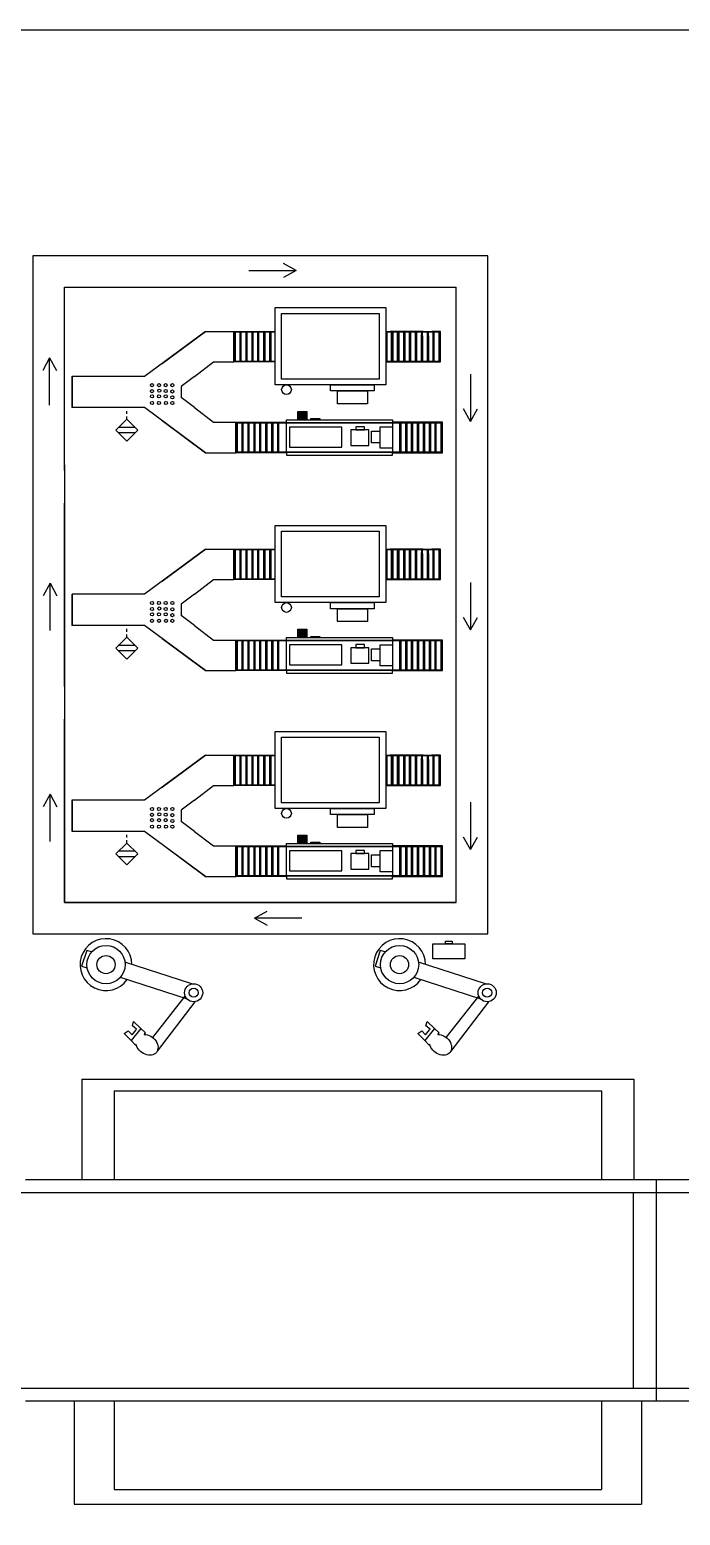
# Model space of a CAD drawing. Header units: millimetres. Extents: x 830 to 218144, y 75 to 99943.
# Drawn here: x 88195 to 111962, y 45653 to 99943 of the extents above; entities that cross this region are included whole.
import ezdxf

# ---------------------------------------------------------------- set-up
doc = ezdxf.new("R2010")
doc.units = ezdxf.units.MM

msp = doc.modelspace()

# ---------------------------------------------------------------- linework, layer by layer
for p, q in [((89460, 91681), (88310, 91681)), ((88310, 91681), (88310, 66903)), ((104930, 91681), (89460, 91681)), ((97931, 91145), (97472, 91400)), ((104930, 90531), (104930, 91681)), ((96202, 91145), (97931, 91145)), ((97931, 91145), (97472, 90890)), ((89460, 84261), (89460, 90531)), ((89460, 90531), (103780, 90531)), ((103780, 68053), (103780, 90531)), ((104930, 66903), (104930, 90531)), ((94615, 88920), (92391, 87274)), ((93030, 87747), (94615, 88920)), ((94615, 88920), (95653, 88920)), ((95653, 88904), (95653, 88920)), ((95653, 88920), (97162, 88920)), ((95653, 87808), (95653, 88904)), ((95669, 88904), (95669, 87824)), ((95669, 88904), (97162, 88904)), ((95669, 88904), (97162, 88904)), ((97162, 88904), (95669, 88904)), ((97162, 88904), (95669, 88904)), ((95707, 87824), (95707, 88904)), ((95885, 87824), (95885, 88904)), ((95923, 87824), (95923, 88904)), ((96101, 87824), (96101, 88904)), ((96101, 88904), (96101, 87824)), ((96139, 87824), (96139, 88904)), ((96317, 87824), (96317, 88904)), ((96317, 88904), (96317, 87824)), ((96355, 87824), (96355, 88904)), ((96533, 87824), (96533, 88904)), ((96533, 88904), (96533, 87824)), ((96571, 87824), (96571, 88904)), ((96749, 87824), (96749, 88904)), ((96749, 88904), (96749, 87824)), ((96787, 87824), (96787, 88904)), ((96787, 88904), (96787, 87824)), ((96965, 87824), (96965, 88904)), ((96965, 88904), (96965, 87824)), ((97003, 87824), (97003, 88904)), ((97003, 88904), (97003, 87824)), ((101211, 88920), (101380, 88920)), ((102528, 88904), (101211, 88904)), ((102528, 88904), (101211, 88904)), ((101211, 88904), (102528, 88904)), ((101211, 88904), (102528, 88904)), ((101240, 87824), (101240, 88904)), ((101240, 88904), (101240, 87824)), ((102566, 88920), (101361, 88920)), ((102566, 88920), (101380, 88920)), ((101418, 87824), (101418, 88904)), ((101418, 88904), (101418, 87824)), ((101456, 87824), (101456, 88904)), ((101456, 88904), (101456, 87824)), ((101634, 87824), (101634, 88904)), ((101635, 87824), (101635, 88904)), ((101679, 87824), (101679, 88904)), ((101679, 87824), (101679, 88904)), ((101679, 88904), (101679, 87824)), ((101858, 87824), (101858, 88904)), ((101858, 88904), (101858, 87824)), ((101895, 87824), (101895, 88904)), ((101895, 88904), (101895, 87824)), ((102074, 87824), (102074, 88904)), ((102074, 88904), (102074, 87824)), ((102111, 87824), (102111, 88904)), ((102111, 88904), (102111, 87824)), ((102290, 87824), (102290, 88904)), ((102327, 87824), (102327, 88904)), ((102327, 88904), (102327, 87824)), ((102506, 88886), (102506, 88904)), ((102506, 88886), (102506, 88801)), ((102506, 87824), (102506, 88801)), ((102528, 88904), (102887, 88904)), ((102543, 88762), (102544, 88904)), ((102543, 87824), (102543, 88762)), ((102543, 88762), (102543, 87824)), ((102562, 88904), (102544, 88904)), ((102544, 88904), (102562, 88904)), ((102544, 88904), (102562, 88904)), ((102562, 88904), (102544, 88904)), ((102566, 88920), (102891, 88920)), ((102722, 88748), (102722, 88904)), ((102722, 87824), (102722, 88748)), ((102759, 88761), (102759, 88904)), ((102759, 87824), (102759, 88761)), ((102759, 88761), (102759, 87824)), ((103191, 88904), (102887, 88904)), ((102887, 88904), (103191, 88904)), ((102887, 88904), (103191, 88904)), ((103191, 88904), (102887, 88904)), ((103208, 88920), (102891, 88920)), ((103208, 88920), (102891, 88920)), ((102938, 87824), (102938, 88904)), ((102975, 87824), (102975, 88904)), ((103154, 87824), (103154, 88904)), ((103191, 88904), (103191, 87824)), ((103208, 88904), (103208, 88920)), ((103208, 87808), (103208, 88904)), ((88923, 87949), (88668, 87490)), ((88923, 86220), (88923, 87949)), ((88923, 87949), (89178, 87490)), ((94211, 87274), (94908, 87808)), ((94908, 87808), (95653, 87808)), ((95669, 87808), (95653, 87808)), ((95669, 87824), (95885, 87824)), ((95669, 87824), (95707, 87824)), ((95669, 87824), (97162, 87824)), ((95669, 87824), (95669, 87808)), ((97162, 87824), (95669, 87824)), ((97162, 87808), (95669, 87808)), ((95707, 87824), (95923, 87824)), ((95885, 87824), (96101, 87824)), ((96101, 87824), (95885, 87824)), ((95923, 87824), (96139, 87824)), ((96101, 87824), (96317, 87824)), ((96317, 87824), (96101, 87824)), ((96139, 87824), (96355, 87824)), ((96317, 87824), (96533, 87824)), ((96533, 87824), (96317, 87824)), ((96355, 87824), (96571, 87824)), ((96533, 87824), (96749, 87824)), ((96749, 87824), (96533, 87824)), ((96571, 87824), (96787, 87824)), ((96749, 87824), (96965, 87824)), ((96965, 87824), (96749, 87824)), ((96787, 87824), (97003, 87824)), ((96965, 87824), (97162, 87824)), ((97162, 87824), (96965, 87824)), ((97003, 87824), (97162, 87824)), ((103191, 87824), (101211, 87824)), ((101211, 87824), (103191, 87824)), ((101211, 87808), (101380, 87808)), ((101361, 87808), (103191, 87808)), ((101380, 87808), (103208, 87808)), ((101858, 87824), (101642, 87824)), ((101679, 87824), (101657, 87824)), ((101895, 87824), (101679, 87824)), ((101895, 87824), (101679, 87824)), ((101679, 87824), (101895, 87824)), ((102074, 87824), (101858, 87824)), ((102111, 87824), (101895, 87824)), ((101895, 87824), (102111, 87824)), ((102290, 87824), (102074, 87824)), ((102327, 87824), (102111, 87824)), ((102111, 87824), (102327, 87824)), ((102506, 87824), (102290, 87824)), ((102543, 87824), (102327, 87824)), ((102327, 87824), (102543, 87824)), ((102722, 87824), (102506, 87824)), ((102759, 87824), (102543, 87824)), ((102543, 87824), (102759, 87824)), ((102938, 87824), (102722, 87824)), ((102975, 87824), (102759, 87824)), ((102759, 87824), (102975, 87824)), ((103154, 87824), (102938, 87824)), ((103191, 87824), (102975, 87824)), ((103191, 87824), (103154, 87824)), ((103191, 87808), (103208, 87808)), ((89751, 86131), (89751, 87281)), ((92391, 87274), (89751, 87274)), ((89751, 87274), (89751, 86124)), ((94211, 87274), (93732, 86907)), ((93732, 86907), (93732, 86498)), ((104300, 87354), (104300, 85624)), ((94211, 86131), (93732, 86498)), ((92391, 86131), (89751, 86131)), ((94615, 84485), (92391, 86131)), ((94211, 86131), (94908, 85597)), ((97988, 85952), (97988, 85996)), ((97988, 85996), (98316, 85996)), ((97988, 85908), (97988, 85952)), ((97988, 85952), (98316, 85952)), ((97988, 85865), (97988, 85908)), ((97988, 85908), (98316, 85908)), ((97988, 85821), (97988, 85865)), ((97988, 85865), (98316, 85865)), ((97988, 85777), (97988, 85821)), ((97988, 85821), (98316, 85821)), ((98316, 85996), (98316, 85952)), ((98316, 85952), (98316, 85908)), ((98316, 85908), (98316, 85865)), ((98316, 85865), (98316, 85821)), ((98316, 85821), (98316, 85777)), ((104300, 85624), (104045, 86084)), ((104300, 85624), (104555, 86084)), ((93030, 85658), (94615, 84485)), ((94908, 85597), (95653, 85597)), ((95653, 85597), (95726, 85597)), ((95726, 85581), (95726, 85597)), ((95726, 85597), (97573, 85597)), ((95726, 84485), (95726, 85581)), ((95743, 85581), (95743, 84501)), ((103265, 85581), (95743, 85581)), ((95743, 85581), (103265, 85581)), ((95743, 85581), (103265, 85581)), ((103265, 85581), (95743, 85581)), ((95780, 84501), (95780, 85581)), ((95959, 84501), (95959, 85581)), ((95996, 84501), (95996, 85581)), ((96175, 84501), (96175, 85581)), ((96175, 85581), (96175, 84501)), ((96212, 84501), (96212, 85581)), ((96391, 84501), (96391, 85581)), ((96391, 85581), (96391, 84501)), ((96428, 84501), (96428, 85581)), ((96606, 84501), (96606, 85581)), ((96606, 85581), (96606, 84501)), ((96644, 84501), (96644, 85581)), ((96822, 84501), (96822, 85581)), ((96822, 85581), (96822, 84501)), ((96860, 84501), (96860, 85581)), ((96860, 85581), (96860, 84501)), ((97038, 84501), (97038, 85581)), ((97038, 85581), (97038, 84501)), ((97076, 84501), (97076, 85581)), ((97076, 85581), (97076, 84501)), ((97254, 84501), (97254, 85581)), ((97254, 85581), (97254, 84501)), ((97292, 84501), (97292, 85581)), ((97573, 85581), (97573, 85690)), ((97573, 85690), (101453, 85690)), ((97573, 84501), (97573, 85581)), ((97573, 85581), (101453, 85581)), ((97988, 85734), (97988, 85777)), ((97988, 85777), (98316, 85777)), ((97988, 85690), (97988, 85734)), ((97988, 85734), (98316, 85734)), ((98316, 85777), (98316, 85734)), ((98316, 85734), (98316, 85690)), ((98459, 85690), (98459, 85734)), ((98459, 85734), (98788, 85734)), ((98788, 85734), (98788, 85690)), ((100686, 84840), (100686, 85276)), ((100686, 85276), (100998, 85276)), ((100998, 84653), (100998, 85430)), ((100998, 85430), (101453, 85430)), ((103281, 85597), (101435, 85597)), ((101453, 85690), (101453, 85581)), ((103281, 85597), (101453, 85597)), ((101453, 85581), (101453, 84501)), ((101715, 84501), (101715, 85581)), ((101752, 84501), (101752, 85581)), ((101753, 84501), (101753, 85581)), ((101753, 85581), (101753, 84501)), ((101931, 84501), (101931, 85581)), ((101931, 85581), (101931, 84501)), ((101969, 84501), (101969, 85581)), ((101969, 85581), (101969, 84501)), ((102147, 84501), (102147, 85581)), ((102147, 85581), (102147, 84501)), ((102185, 84501), (102185, 85581)), ((102185, 85581), (102185, 84501)), ((102363, 84501), (102363, 85581)), ((102401, 84501), (102401, 85581)), ((102401, 85581), (102401, 84501)), ((102579, 84501), (102579, 85581)), ((102617, 84501), (102617, 85581)), ((102617, 85581), (102617, 84501)), ((102795, 84501), (102795, 85581)), ((102833, 84501), (102833, 85581)), ((102833, 85581), (102833, 84501)), ((103011, 84501), (103011, 85581)), ((103049, 84501), (103049, 85581)), ((103227, 84501), (103227, 85581)), ((103265, 85581), (103265, 84501)), ((103281, 85581), (103281, 85597)), ((103281, 84485), (103281, 85581)), ((100998, 84840), (100686, 84840)), ((89460, 83833), (89460, 84261)), ((94615, 84485), (95653, 84485)), ((95653, 84485), (95726, 84485)), ((95743, 84485), (95726, 84485)), ((95743, 84501), (95959, 84501)), ((95743, 84501), (95780, 84501)), ((103265, 84501), (95743, 84501)), ((95743, 84501), (103265, 84501)), ((97573, 84485), (95743, 84485)), ((95780, 84501), (95996, 84501)), ((95959, 84501), (96175, 84501)), ((96175, 84501), (95959, 84501)), ((95996, 84501), (96212, 84501)), ((96175, 84501), (96391, 84501)), ((96391, 84501), (96175, 84501)), ((96212, 84501), (96428, 84501)), ((96391, 84501), (96606, 84501)), ((96606, 84501), (96391, 84501)), ((96428, 84501), (96644, 84501)), ((96606, 84501), (96822, 84501)), ((96822, 84501), (96606, 84501)), ((96644, 84501), (96860, 84501)), ((96822, 84501), (97038, 84501)), ((97038, 84501), (96822, 84501)), ((96860, 84501), (97076, 84501)), ((97038, 84501), (97254, 84501)), ((97254, 84501), (97038, 84501)), ((97076, 84501), (97292, 84501)), ((97254, 84501), (97277, 84501)), ((97573, 84501), (97573, 84392)), ((97573, 84501), (97573, 84485)), ((97573, 84392), (101453, 84392)), ((101453, 84653), (100998, 84653)), ((101435, 84485), (103265, 84485)), ((101453, 84392), (101453, 84501)), ((101453, 84485), (103281, 84485)), ((101931, 84501), (101715, 84501)), ((101753, 84501), (101730, 84501)), ((101968, 84501), (101752, 84501)), ((101969, 84501), (101753, 84501)), ((101753, 84501), (101969, 84501)), ((102147, 84501), (101931, 84501)), ((102185, 84501), (101969, 84501)), ((101969, 84501), (102185, 84501)), ((102363, 84501), (102147, 84501)), ((102401, 84501), (102185, 84501)), ((102185, 84501), (102401, 84501)), ((102579, 84501), (102363, 84501)), ((102617, 84501), (102401, 84501)), ((102401, 84501), (102617, 84501)), ((102795, 84501), (102579, 84501)), ((102833, 84501), (102617, 84501)), ((102617, 84501), (102833, 84501)), ((103011, 84501), (102795, 84501)), ((103049, 84501), (102833, 84501)), ((102833, 84501), (103049, 84501)), ((103227, 84501), (103011, 84501)), ((103265, 84501), (103049, 84501)), ((103265, 84501), (103227, 84501)), ((103265, 84485), (103281, 84485)), ((89460, 84047), (89460, 74752)), ((89460, 76367), (89460, 82637)), ((94615, 80958), (92391, 79312)), ((93030, 79785), (94615, 80958)), ((94615, 80958), (95653, 80958)), ((95653, 80942), (95653, 80958)), ((95653, 80958), (97162, 80958)), ((95653, 79846), (95653, 80942)), ((95669, 80942), (95669, 79862)), ((97162, 80942), (95669, 80942)), ((95669, 80942), (97162, 80942)), ((95669, 80942), (97162, 80942)), ((97162, 80942), (95669, 80942)), ((95707, 79862), (95707, 80942)), ((95885, 79862), (95885, 80942)), ((95923, 79862), (95923, 80942)), ((96101, 79862), (96101, 80942)), ((96101, 80942), (96101, 79862)), ((96139, 79862), (96139, 80942)), ((96317, 79862), (96317, 80942)), ((96317, 80942), (96317, 79862)), ((96355, 79862), (96355, 80942)), ((96533, 79862), (96533, 80942)), ((96533, 80942), (96533, 79862)), ((96571, 79862), (96571, 80942)), ((96749, 79862), (96749, 80942)), ((96749, 80942), (96749, 79862)), ((96787, 79862), (96787, 80942)), ((96787, 80942), (96787, 79862)), ((96965, 79862), (96965, 80942)), ((96965, 80942), (96965, 79862)), ((97003, 79862), (97003, 80942)), ((97003, 80942), (97003, 79862)), ((101211, 80958), (101380, 80958)), ((102528, 80942), (101211, 80942)), ((101211, 80942), (102528, 80942)), ((101211, 80942), (102528, 80942)), ((102528, 80942), (101211, 80942)), ((101240, 79862), (101240, 80942)), ((101240, 80942), (101240, 79862)), ((102566, 80958), (101361, 80958)), ((102566, 80958), (101380, 80958)), ((101418, 79862), (101418, 80942)), ((101418, 80942), (101418, 79862)), ((101456, 79862), (101456, 80942)), ((101456, 80942), (101456, 79862)), ((101634, 79862), (101634, 80942)), ((101635, 79862), (101635, 80942)), ((101679, 79862), (101679, 80942)), ((101679, 79862), (101679, 80942)), ((101679, 80942), (101679, 79862)), ((101858, 79862), (101858, 80942)), ((101858, 80942), (101858, 79862)), ((101895, 79862), (101895, 80942)), ((101895, 80942), (101895, 79862)), ((102074, 79862), (102074, 80942)), ((102074, 80942), (102074, 79862)), ((102111, 79862), (102111, 80942)), ((102111, 80942), (102111, 79862)), ((102290, 79862), (102290, 80942)), ((102327, 79862), (102327, 80942)), ((102327, 80942), (102327, 79862)), ((102506, 80924), (102506, 80942)), ((102506, 80924), (102506, 80839)), ((102528, 80942), (102887, 80942)), ((102543, 80801), (102544, 80942)), ((102562, 80942), (102544, 80942)), ((102544, 80942), (102562, 80942)), ((102544, 80942), (102562, 80942)), ((102562, 80942), (102544, 80942)), ((102566, 80958), (102891, 80958)), ((102722, 80786), (102722, 80942)), ((102759, 80799), (102759, 80942)), ((103191, 80942), (102887, 80942)), ((102887, 80942), (103191, 80942)), ((102887, 80942), (103191, 80942)), ((103191, 80942), (102887, 80942)), ((103208, 80958), (102891, 80958)), ((103208, 80958), (102891, 80958)), ((102938, 79862), (102938, 80942)), ((102975, 79862), (102975, 80942)), ((103154, 79862), (103154, 80942)), ((103191, 80942), (103191, 79862)), ((103208, 80942), (103208, 80958)), ((103208, 79846), (103208, 80942)), ((102506, 79862), (102506, 80839)), ((102543, 79862), (102543, 80801)), ((102543, 80801), (102543, 79862)), ((102722, 79862), (102722, 80786)), ((102759, 79862), (102759, 80799)), ((102759, 80799), (102759, 79862)), ((94211, 79312), (94908, 79846)), ((94908, 79846), (95653, 79846)), ((95669, 79846), (95653, 79846)), ((95669, 79862), (95885, 79862)), ((95669, 79862), (95707, 79862)), ((97162, 79862), (95669, 79862)), ((95669, 79862), (97162, 79862)), ((95669, 79862), (95669, 79846)), ((97162, 79846), (95669, 79846)), ((95707, 79862), (95923, 79862)), ((95885, 79862), (96101, 79862)), ((96101, 79862), (95885, 79862)), ((95923, 79862), (96139, 79862)), ((96101, 79862), (96317, 79862)), ((96317, 79862), (96101, 79862)), ((96139, 79862), (96355, 79862)), ((96317, 79862), (96533, 79862)), ((96533, 79862), (96317, 79862)), ((96355, 79862), (96571, 79862)), ((96533, 79862), (96749, 79862)), ((96749, 79862), (96533, 79862)), ((96571, 79862), (96787, 79862)), ((96749, 79862), (96965, 79862)), ((96965, 79862), (96749, 79862)), ((96787, 79862), (97003, 79862)), ((96965, 79862), (97162, 79862)), ((97162, 79862), (96965, 79862)), ((97003, 79862), (97162, 79862)), ((103191, 79862), (101211, 79862)), ((101211, 79862), (103191, 79862)), ((101211, 79846), (101380, 79846)), ((101361, 79846), (103191, 79846)), ((101380, 79846), (103208, 79846)), ((101858, 79862), (101642, 79862)), ((101679, 79862), (101657, 79862)), ((101895, 79862), (101679, 79862)), ((101895, 79862), (101679, 79862)), ((101679, 79862), (101895, 79862)), ((102074, 79862), (101858, 79862)), ((102111, 79862), (101895, 79862)), ((101895, 79862), (102111, 79862)), ((102290, 79862), (102074, 79862)), ((102327, 79862), (102111, 79862)), ((102111, 79862), (102327, 79862)), ((102506, 79862), (102290, 79862)), ((102543, 79862), (102327, 79862)), ((102327, 79862), (102543, 79862)), ((102722, 79862), (102506, 79862)), ((102759, 79862), (102543, 79862)), ((102543, 79862), (102759, 79862)), ((102938, 79862), (102722, 79862)), ((102975, 79862), (102759, 79862)), ((102759, 79862), (102975, 79862)), ((103154, 79862), (102938, 79862)), ((103191, 79862), (102975, 79862)), ((103191, 79862), (103154, 79862)), ((103191, 79846), (103208, 79846)), ((88937, 79716), (88682, 79256)), ((88937, 77986), (88937, 79716)), ((88937, 79716), (89191, 79256)), ((89751, 78169), (89751, 79319)), ((92391, 79312), (89751, 79312)), ((89751, 79312), (89751, 78162)), ((94211, 79312), (93732, 78946)), ((104300, 79737), (104300, 78008)), ((93732, 78946), (93732, 78536)), ((94211, 78169), (93732, 78536)), ((104300, 78008), (104045, 78467)), ((104300, 78008), (104555, 78467)), ((92391, 78169), (89751, 78169)), ((94615, 76523), (92391, 78169)), ((93030, 77696), (94615, 76523)), ((94211, 78169), (94908, 77635)), ((94908, 77635), (95653, 77635)), ((95653, 77635), (95726, 77635)), ((95726, 77619), (95726, 77635)), ((95726, 77635), (97573, 77635)), ((97573, 77619), (97573, 77728)), ((97573, 77728), (101453, 77728)), ((97988, 77990), (97988, 78034)), ((97988, 78034), (98316, 78034)), ((97988, 77947), (97988, 77990)), ((97988, 77990), (98316, 77990)), ((97988, 77903), (97988, 77947)), ((97988, 77947), (98316, 77947)), ((97988, 77859), (97988, 77903)), ((97988, 77903), (98316, 77903)), ((97988, 77816), (97988, 77859)), ((97988, 77859), (98316, 77859)), ((97988, 77772), (97988, 77816)), ((97988, 77816), (98316, 77816)), ((97988, 77728), (97988, 77772)), ((97988, 77772), (98316, 77772)), ((98316, 78034), (98316, 77990)), ((98316, 77990), (98316, 77947)), ((98316, 77947), (98316, 77903)), ((98316, 77903), (98316, 77859)), ((98316, 77859), (98316, 77816)), ((98316, 77816), (98316, 77772)), ((98316, 77772), (98316, 77728)), ((98459, 77728), (98459, 77772)), ((98459, 77772), (98788, 77772)), ((98788, 77772), (98788, 77728)), ((103281, 77635), (101435, 77635)), ((101453, 77728), (101453, 77619)), ((103281, 77635), (101453, 77635)), ((103281, 77619), (103281, 77635)), ((95726, 76523), (95726, 77619)), ((95743, 77619), (95743, 76539)), ((103265, 77619), (95743, 77619)), ((95743, 77619), (103265, 77619)), ((95743, 77619), (103265, 77619)), ((103265, 77619), (95743, 77619)), ((95780, 76539), (95780, 77619)), ((95959, 76539), (95959, 77619)), ((95996, 76539), (95996, 77619)), ((96175, 76539), (96175, 77619)), ((96175, 77619), (96175, 76539)), ((96212, 76539), (96212, 77619)), ((96391, 76539), (96391, 77619)), ((96391, 77619), (96391, 76539)), ((96428, 76539), (96428, 77619)), ((96606, 76539), (96606, 77619)), ((96606, 77619), (96606, 76539)), ((96644, 76539), (96644, 77619)), ((96822, 76539), (96822, 77619)), ((96822, 77619), (96822, 76539)), ((96860, 76539), (96860, 77619)), ((96860, 77619), (96860, 76539)), ((97038, 76539), (97038, 77619)), ((97038, 77619), (97038, 76539)), ((97076, 76539), (97076, 77619)), ((97076, 77619), (97076, 76539)), ((97254, 76539), (97254, 77619)), ((97254, 77619), (97254, 76539)), ((97292, 76539), (97292, 77619)), ((97573, 76539), (97573, 77619)), ((97573, 77619), (101453, 77619)), ((100686, 76878), (100686, 77314)), ((100686, 77314), (100998, 77314)), ((100998, 76691), (100998, 77468)), ((100998, 77468), (101453, 77468)), ((101453, 77619), (101453, 76539)), ((101715, 76539), (101715, 77619)), ((101752, 76539), (101752, 77619)), ((101753, 76539), (101753, 77619)), ((101753, 77619), (101753, 76539)), ((101931, 76539), (101931, 77619)), ((101931, 77619), (101931, 76539)), ((101969, 76539), (101969, 77619)), ((101969, 77619), (101969, 76539)), ((102147, 76539), (102147, 77619)), ((102147, 77619), (102147, 76539)), ((102185, 76539), (102185, 77619)), ((102185, 77619), (102185, 76539)), ((102363, 76539), (102363, 77619)), ((102401, 76539), (102401, 77619)), ((102401, 77619), (102401, 76539)), ((102579, 76539), (102579, 77619)), ((102617, 76539), (102617, 77619)), ((102617, 77619), (102617, 76539)), ((102795, 76539), (102795, 77619)), ((102833, 76539), (102833, 77619)), ((102833, 77619), (102833, 76539)), ((103011, 76539), (103011, 77619)), ((103049, 76539), (103049, 77619)), ((103227, 76539), (103227, 77619)), ((103265, 77619), (103265, 76539)), ((103281, 76523), (103281, 77619)), ((100998, 76878), (100686, 76878)), ((101453, 76691), (100998, 76691)), ((89460, 75938), (89460, 76367)), ((94615, 76523), (95653, 76523)), ((95653, 76523), (95726, 76523)), ((95743, 76523), (95726, 76523)), ((95743, 76539), (95959, 76539)), ((95743, 76539), (95780, 76539)), ((103265, 76539), (95743, 76539)), ((95743, 76539), (103265, 76539)), ((97573, 76523), (95743, 76523)), ((95780, 76539), (95996, 76539)), ((95959, 76539), (96175, 76539)), ((96175, 76539), (95959, 76539)), ((95996, 76539), (96212, 76539)), ((96175, 76539), (96391, 76539)), ((96391, 76539), (96175, 76539)), ((96212, 76539), (96428, 76539)), ((96391, 76539), (96606, 76539)), ((96606, 76539), (96391, 76539)), ((96428, 76539), (96644, 76539)), ((96606, 76539), (96822, 76539)), ((96822, 76539), (96606, 76539)), ((96644, 76539), (96860, 76539)), ((96822, 76539), (97038, 76539)), ((97038, 76539), (96822, 76539)), ((96860, 76539), (97076, 76539)), ((97038, 76539), (97254, 76539)), ((97254, 76539), (97038, 76539)), ((97076, 76539), (97292, 76539)), ((97254, 76539), (97277, 76539)), ((97573, 76539), (97573, 76430)), ((97573, 76539), (97573, 76523)), ((97573, 76430), (101453, 76430)), ((101435, 76523), (103265, 76523)), ((101453, 76430), (101453, 76539)), ((101453, 76523), (103281, 76523)), ((101931, 76539), (101715, 76539)), ((101753, 76539), (101730, 76539)), ((101968, 76539), (101752, 76539)), ((101969, 76539), (101753, 76539)), ((101753, 76539), (101969, 76539)), ((102147, 76539), (101931, 76539)), ((102185, 76539), (101969, 76539)), ((101969, 76539), (102185, 76539)), ((102363, 76539), (102147, 76539)), ((102401, 76539), (102185, 76539)), ((102185, 76539), (102401, 76539)), ((102579, 76539), (102363, 76539)), ((102617, 76539), (102401, 76539)), ((102401, 76539), (102617, 76539)), ((102795, 76539), (102579, 76539)), ((102833, 76539), (102617, 76539)), ((102617, 76539), (102833, 76539)), ((103011, 76539), (102795, 76539)), ((103049, 76539), (102833, 76539)), ((102833, 76539), (103049, 76539)), ((103227, 76539), (103011, 76539)), ((103265, 76539), (103049, 76539)), ((103265, 76539), (103227, 76539)), ((103265, 76523), (103281, 76523)), ((89460, 68482), (89460, 74752)), ((89460, 74752), (89460, 68053)), ((94615, 73436), (92391, 71789)), ((93030, 72263), (94615, 73436)), ((94615, 73436), (95653, 73436)), ((95653, 73419), (95653, 73436)), ((95653, 73436), (97162, 73436)), ((95653, 72323), (95653, 73419)), ((95669, 73419), (95669, 72339)), ((97162, 73419), (95669, 73419)), ((95669, 73419), (97162, 73419)), ((95669, 73419), (97162, 73419)), ((97162, 73419), (95669, 73419)), ((95707, 72339), (95707, 73419)), ((95885, 72339), (95885, 73419)), ((95923, 72339), (95923, 73419)), ((96101, 72339), (96101, 73419)), ((96101, 73419), (96101, 72339)), ((96139, 72339), (96139, 73419)), ((96317, 72339), (96317, 73419)), ((96317, 73419), (96317, 72339)), ((96355, 72339), (96355, 73419)), ((96533, 72339), (96533, 73419)), ((96533, 73419), (96533, 72339)), ((96571, 72339), (96571, 73419)), ((96749, 72339), (96749, 73419)), ((96749, 73419), (96749, 72339)), ((96787, 72339), (96787, 73419)), ((96787, 73419), (96787, 72339)), ((96965, 72339), (96965, 73419)), ((96965, 73419), (96965, 72339)), ((97003, 72339), (97003, 73419)), ((97003, 73419), (97003, 72339)), ((101211, 73436), (101380, 73436)), ((102528, 73419), (101211, 73419)), ((101211, 73419), (102528, 73419)), ((101211, 73419), (102528, 73419)), ((102528, 73419), (101211, 73419)), ((101240, 72339), (101240, 73419)), ((101240, 73419), (101240, 72339)), ((102566, 73436), (101361, 73436)), ((102566, 73436), (101380, 73436)), ((101418, 72339), (101418, 73419)), ((101418, 73419), (101418, 72339)), ((101456, 72339), (101456, 73419)), ((101456, 73419), (101456, 72339)), ((101634, 72339), (101634, 73419)), ((101635, 72339), (101635, 73419)), ((101679, 72339), (101679, 73419)), ((101679, 72339), (101679, 73419)), ((101679, 73419), (101679, 72339)), ((101858, 72339), (101858, 73419)), ((101858, 73419), (101858, 72339)), ((101895, 72339), (101895, 73419)), ((101895, 73419), (101895, 72339)), ((102074, 72339), (102074, 73419)), ((102074, 73419), (102074, 72339)), ((102111, 72339), (102111, 73419)), ((102111, 73419), (102111, 72339)), ((102290, 72339), (102290, 73419)), ((102327, 72339), (102327, 73419)), ((102327, 73419), (102327, 72339)), ((102506, 73401), (102506, 73419)), ((102506, 73401), (102506, 73316)), ((102506, 72339), (102506, 73316)), ((102528, 73419), (102887, 73419)), ((102543, 73278), (102544, 73419)), ((102562, 73419), (102544, 73419)), ((102544, 73419), (102562, 73419)), ((102544, 73419), (102562, 73419)), ((102562, 73419), (102544, 73419)), ((102566, 73436), (102891, 73436)), ((102722, 73263), (102722, 73419)), ((102759, 73276), (102759, 73419)), ((103191, 73419), (102887, 73419)), ((102887, 73419), (103191, 73419)), ((102887, 73419), (103191, 73419)), ((103191, 73419), (102887, 73419)), ((103208, 73436), (102891, 73436)), ((103208, 73436), (102891, 73436)), ((102938, 72339), (102938, 73419)), ((102975, 72339), (102975, 73419)), ((103154, 72339), (103154, 73419)), ((103191, 73419), (103191, 72339)), ((103208, 73419), (103208, 73436)), ((103208, 72323), (103208, 73419)), ((102543, 72339), (102543, 73278)), ((102543, 73278), (102543, 72339)), ((102722, 72339), (102722, 73263)), ((102759, 72339), (102759, 73276)), ((102759, 73276), (102759, 72339)), ((94211, 71789), (94908, 72323)), ((94908, 72323), (95653, 72323)), ((95669, 72323), (95653, 72323)), ((95669, 72339), (95885, 72339)), ((95669, 72339), (95707, 72339)), ((97162, 72339), (95669, 72339)), ((95669, 72339), (97162, 72339)), ((95669, 72339), (95669, 72323)), ((97162, 72323), (95669, 72323)), ((95707, 72339), (95923, 72339)), ((95885, 72339), (96101, 72339)), ((96101, 72339), (95885, 72339)), ((95923, 72339), (96139, 72339)), ((96101, 72339), (96317, 72339)), ((96317, 72339), (96101, 72339)), ((96139, 72339), (96355, 72339)), ((96317, 72339), (96533, 72339)), ((96533, 72339), (96317, 72339)), ((96355, 72339), (96571, 72339)), ((96533, 72339), (96749, 72339)), ((96749, 72339), (96533, 72339)), ((96571, 72339), (96787, 72339)), ((96749, 72339), (96965, 72339)), ((96965, 72339), (96749, 72339)), ((96787, 72339), (97003, 72339)), ((96965, 72339), (97162, 72339)), ((97162, 72339), (96965, 72339)), ((97003, 72339), (97162, 72339)), ((103191, 72339), (101211, 72339)), ((101211, 72339), (103191, 72339)), ((101211, 72323), (101380, 72323)), ((101361, 72323), (103191, 72323)), ((101380, 72323), (103208, 72323)), ((101858, 72339), (101642, 72339)), ((101679, 72339), (101657, 72339)), ((101895, 72339), (101679, 72339)), ((101895, 72339), (101679, 72339)), ((101679, 72339), (101895, 72339)), ((102074, 72339), (101858, 72339)), ((102111, 72339), (101895, 72339)), ((101895, 72339), (102111, 72339)), ((102290, 72339), (102074, 72339)), ((102327, 72339), (102111, 72339)), ((102111, 72339), (102327, 72339)), ((102506, 72339), (102290, 72339)), ((102543, 72339), (102327, 72339)), ((102327, 72339), (102543, 72339)), ((102722, 72339), (102506, 72339)), ((102759, 72339), (102543, 72339)), ((102543, 72339), (102759, 72339)), ((102938, 72339), (102722, 72339)), ((102975, 72339), (102759, 72339)), ((102759, 72339), (102975, 72339)), ((103154, 72339), (102938, 72339)), ((103191, 72339), (102975, 72339)), ((103191, 72339), (103154, 72339)), ((103191, 72323), (103208, 72323)), ((88937, 72004), (88682, 71544)), ((88937, 70274), (88937, 72004)), ((88937, 72004), (89191, 71544)), ((89751, 70646), (89751, 71796)), ((92391, 71789), (89751, 71789)), ((89751, 71789), (89751, 70639)), ((94211, 71789), (93732, 71423)), ((104300, 71708), (104300, 69979)), ((93732, 71423), (93732, 71013)), ((92391, 70646), (89751, 70646)), ((94615, 69000), (92391, 70646)), ((94211, 70646), (93732, 71013)), ((94211, 70646), (94908, 70113)), ((93030, 70173), (94615, 69000)), ((94908, 70113), (95653, 70113)), ((95653, 70113), (95726, 70113)), ((95726, 70096), (95726, 70113)), ((95726, 70113), (97573, 70113)), ((95726, 69000), (95726, 70096)), ((95743, 70096), (95743, 69016)), ((103265, 70096), (95743, 70096)), ((95743, 70096), (103265, 70096)), ((95743, 70096), (103265, 70096)), ((103265, 70096), (95743, 70096)), ((95780, 69016), (95780, 70096)), ((95959, 69016), (95959, 70096)), ((95996, 69016), (95996, 70096)), ((96175, 69016), (96175, 70096)), ((96175, 70096), (96175, 69016)), ((96212, 69016), (96212, 70096)), ((96391, 69016), (96391, 70096)), ((96391, 70096), (96391, 69016)), ((96428, 69016), (96428, 70096)), ((96606, 69016), (96606, 70096)), ((96606, 70096), (96606, 69016)), ((96644, 69016), (96644, 70096)), ((96822, 69016), (96822, 70096)), ((96822, 70096), (96822, 69016)), ((96860, 69016), (96860, 70096)), ((96860, 70096), (96860, 69016)), ((97038, 69016), (97038, 70096)), ((97038, 70096), (97038, 69016)), ((97076, 69016), (97076, 70096)), ((97076, 70096), (97076, 69016)), ((97254, 69016), (97254, 70096)), ((97254, 70096), (97254, 69016)), ((97292, 69016), (97292, 70096)), ((97573, 70096), (97573, 70206)), ((97573, 70206), (101453, 70206)), ((97573, 69016), (97573, 70096)), ((97573, 70096), (101453, 70096)), ((97988, 70467), (97988, 70511)), ((97988, 70511), (98316, 70511)), ((97988, 70424), (97988, 70467)), ((97988, 70467), (98316, 70467)), ((97988, 70380), (97988, 70424)), ((97988, 70424), (98316, 70424)), ((97988, 70336), (97988, 70380)), ((97988, 70380), (98316, 70380)), ((97988, 70293), (97988, 70336)), ((97988, 70336), (98316, 70336)), ((97988, 70249), (97988, 70293)), ((97988, 70293), (98316, 70293)), ((97988, 70206), (97988, 70249)), ((97988, 70249), (98316, 70249)), ((98316, 70511), (98316, 70467)), ((98316, 70467), (98316, 70424)), ((98316, 70424), (98316, 70380)), ((98316, 70380), (98316, 70336)), ((98316, 70336), (98316, 70293)), ((98316, 70293), (98316, 70249)), ((98316, 70249), (98316, 70206)), ((98459, 70206), (98459, 70249)), ((98459, 70249), (98788, 70249)), ((98788, 70249), (98788, 70206)), ((103281, 70113), (101435, 70113)), ((101453, 70206), (101453, 70096)), ((103281, 70113), (101453, 70113)), ((101453, 70096), (101453, 69016)), ((101715, 69016), (101715, 70096)), ((101752, 69016), (101752, 70096)), ((101753, 69016), (101753, 70096)), ((101753, 70096), (101753, 69016)), ((101931, 69016), (101931, 70096)), ((101931, 70096), (101931, 69016)), ((101969, 69016), (101969, 70096)), ((101969, 70096), (101969, 69016)), ((102147, 69016), (102147, 70096)), ((102147, 70096), (102147, 69016)), ((102185, 69016), (102185, 70096)), ((102185, 70096), (102185, 69016)), ((102363, 69016), (102363, 70096)), ((102401, 69016), (102401, 70096)), ((102401, 70096), (102401, 69016)), ((102579, 69016), (102579, 70096)), ((102617, 69016), (102617, 70096)), ((102617, 70096), (102617, 69016)), ((102795, 69016), (102795, 70096)), ((102833, 69016), (102833, 70096)), ((102833, 70096), (102833, 69016)), ((103011, 69016), (103011, 70096)), ((103049, 69016), (103049, 70096)), ((103227, 69016), (103227, 70096)), ((103265, 70096), (103265, 69016)), ((103281, 70096), (103281, 70113)), ((103281, 69000), (103281, 70096)), ((104300, 69979), (104045, 70438)), ((104300, 69979), (104555, 70438)), ((100686, 69355), (100686, 69792)), ((100686, 69792), (100998, 69792)), ((100998, 69168), (100998, 69945)), ((100998, 69945), (101453, 69945)), ((94615, 69000), (95653, 69000)), ((95653, 69000), (95726, 69000)), ((95743, 69000), (95726, 69000)), ((95743, 69016), (95959, 69016)), ((95743, 69016), (95780, 69016)), ((103265, 69016), (95743, 69016)), ((95743, 69016), (103265, 69016)), ((97573, 69000), (95743, 69000)), ((95780, 69016), (95996, 69016)), ((95959, 69016), (96175, 69016)), ((96175, 69016), (95959, 69016)), ((95996, 69016), (96212, 69016)), ((96175, 69016), (96391, 69016)), ((96391, 69016), (96175, 69016)), ((96212, 69016), (96428, 69016)), ((96391, 69016), (96606, 69016)), ((96606, 69016), (96391, 69016)), ((96428, 69016), (96644, 69016)), ((96606, 69016), (96822, 69016)), ((96822, 69016), (96606, 69016)), ((96644, 69016), (96860, 69016)), ((96822, 69016), (97038, 69016)), ((97038, 69016), (96822, 69016)), ((96860, 69016), (97076, 69016)), ((97038, 69016), (97254, 69016)), ((97254, 69016), (97038, 69016)), ((97076, 69016), (97292, 69016)), ((97254, 69016), (97277, 69016)), ((97573, 69016), (97573, 68907)), ((97573, 69016), (97573, 69000)), ((100998, 69355), (100686, 69355)), ((101453, 69168), (100998, 69168)), ((101435, 69000), (103265, 69000)), ((101453, 68907), (101453, 69016)), ((101453, 69000), (103281, 69000)), ((101931, 69016), (101715, 69016)), ((101753, 69016), (101730, 69016)), ((101968, 69016), (101752, 69016)), ((101969, 69016), (101753, 69016)), ((101753, 69016), (101969, 69016)), ((102147, 69016), (101931, 69016)), ((102185, 69016), (101969, 69016)), ((101969, 69016), (102185, 69016)), ((102363, 69016), (102147, 69016)), ((102401, 69016), (102185, 69016)), ((102185, 69016), (102401, 69016)), ((102579, 69016), (102363, 69016)), ((102617, 69016), (102401, 69016)), ((102401, 69016), (102617, 69016)), ((102795, 69016), (102579, 69016)), ((102833, 69016), (102617, 69016)), ((102617, 69016), (102833, 69016)), ((103011, 69016), (102795, 69016)), ((103049, 69016), (102833, 69016)), ((102833, 69016), (103049, 69016)), ((103227, 69016), (103011, 69016)), ((103265, 69016), (103049, 69016)), ((103265, 69016), (103227, 69016)), ((103265, 69000), (103281, 69000)), ((89460, 68053), (89460, 68482)), ((97573, 68907), (101453, 68907)), ((103780, 68053), (89460, 68053)), ((89460, 68053), (103780, 68053)), ((96411, 67477), (96870, 67731)), ((98140, 67477), (96411, 67477)), ((96411, 67477), (96870, 67222)), ((88310, 66903), (104930, 66903)), ((103780, 66903), (104930, 66903)), ((92687, 63113), (93877, 64621)), ((103412, 63113), (104602, 64621)), ((94231, 64421), (92852, 62619)), ((104956, 64421), (103577, 62619)), ((91946, 63543), (91987, 63699)), ((92100, 63415), (91946, 63543)), ((91987, 63699), (92255, 63446)), ((102671, 63543), (102712, 63699)), ((102825, 63415), (102671, 63543)), ((102712, 63699), (102980, 63446)), ((91645, 63260), (91792, 63354)), ((91900, 63000), (91645, 63260)), ((91792, 63354), (91934, 63215)), ((92255, 63446), (91900, 63000)), ((91900, 63000), (92059, 62838)), ((91934, 63215), (92079, 63390)), ((92079, 63390), (92100, 63415)), ((92426, 63286), (92255, 63446)), ((92379, 63228), (92426, 63286)), ((102370, 63260), (102517, 63354)), ((102625, 63000), (102370, 63260)), ((102517, 63354), (102659, 63215)), ((102980, 63446), (102625, 63000)), ((102625, 63000), (102784, 62838)), ((102659, 63215), (102804, 63390)), ((102804, 63390), (102825, 63415)), ((103151, 63286), (102980, 63446)), ((103103, 63228), (103151, 63286)), ((92059, 62838), (92082, 62867)), ((102784, 62838), (102807, 62867)), ((90100, 61594), (90100, 59761)), ((91933, 61594), (93767, 61594)), ((95600, 61594), (97433, 61594)), ((99267, 61594), (101100, 61594)), ((102933, 61594), (104766, 61594)), ((106600, 61594), (108433, 61594)), ((110266, 61594), (110266, 59761)), ((91280, 61165), (91280, 59546)), ((92899, 61165), (94518, 61165)), ((96136, 61165), (97755, 61165)), ((99374, 61165), (100993, 61165)), ((102611, 61165), (104230, 61165)), ((105849, 61165), (107468, 61165)), ((109086, 61165), (109086, 59546)), ((90100, 59761), (90100, 57927)), ((110266, 59761), (110266, 57927)), ((91280, 59546), (91280, 57927)), ((109086, 59546), (109086, 57927)), ((88043, 57927), (89661, 57927)), ((91280, 57927), (92899, 57927)), ((94518, 57927), (96136, 57927)), ((97755, 57927), (99374, 57927)), ((100993, 57927), (102611, 57927)), ((104230, 57927), (105849, 57927)), ((107468, 57927), (109086, 57927)), ((110705, 57927), (112324, 57927)), ((111082, 57927), (111082, 56309)), ((88782, 57448), (90212, 57448)), ((91643, 57448), (93073, 57448)), ((94503, 57448), (95933, 57448)), ((97364, 57448), (98794, 57448)), ((100224, 57448), (101654, 57448)), ((103085, 57448), (104515, 57448)), ((105945, 57448), (107376, 57448)), ((108806, 57448), (110236, 57448)), ((110236, 57448), (110236, 56018)), ((111666, 57448), (113097, 57448)), ((110236, 56018), (110236, 54587)), ((111082, 56309), (111082, 54690)), ((110236, 54587), (110236, 53157)), ((111082, 54690), (111082, 53071)), ((110236, 53157), (110236, 51727)), ((111082, 53071), (111082, 51452)), ((110236, 51727), (110236, 50297)), ((111082, 51452), (111082, 49834)), ((88782, 50297), (90212, 50297)), ((91643, 50297), (93073, 50297)), ((94503, 50297), (95933, 50297)), ((97364, 50297), (98794, 50297)), ((100224, 50297), (101654, 50297)), ((103085, 50297), (104515, 50297)), ((105945, 50297), (107376, 50297)), ((108806, 50297), (110236, 50297)), ((111666, 50297), (113097, 50297)), ((88043, 49834), (89661, 49834)), ((89817, 49834), (89817, 47949)), ((91280, 49834), (92899, 49834)), ((91280, 49834), (91280, 48215)), ((94518, 49834), (96136, 49834)), ((97755, 49834), (99374, 49834)), ((100993, 49834), (102611, 49834)), ((104230, 49834), (105849, 49834)), ((107468, 49834), (109086, 49834)), ((109086, 49834), (109086, 48215)), ((110549, 49834), (110549, 47949)), ((110705, 49834), (112324, 49834)), ((89817, 47949), (89817, 46064)), ((91280, 48215), (91280, 46596)), ((109086, 48215), (109086, 46596)), ((110549, 47949), (110549, 46064)), ((91280, 46596), (92899, 46596)), ((92899, 46596), (94518, 46596)), ((94518, 46596), (96136, 46596)), ((96136, 46596), (97755, 46596)), ((97755, 46596), (99374, 46596)), ((99374, 46596), (100993, 46596)), ((100993, 46596), (102611, 46596)), ((102611, 46596), (104230, 46596)), ((104230, 46596), (105849, 46596)), ((105849, 46596), (107468, 46596)), ((107468, 46596), (109086, 46596)), ((89817, 46064), (91702, 46064)), ((91702, 46064), (93587, 46064)), ((93587, 46064), (95471, 46064)), ((95471, 46064), (97356, 46064)), ((97356, 46064), (99241, 46064)), ((99241, 46064), (101126, 46064)), ((101126, 46064), (103010, 46064)), ((103010, 46064), (104895, 46064)), ((104895, 46064), (106780, 46064)), ((106780, 46064), (108664, 46064)), ((108664, 46064), (110549, 46064))]:
    msp.add_line(p, q)
at = {"color": 2, "true_color": 0xf1eb1f}
for p, q in [((91741, 85906), (91741, 86006)), ((91741, 85706), (91741, 85806)), ((91741, 85706), (91341, 85306)), ((91341, 85306), (91741, 84906)), ((92041, 85406), (91441, 85406)), ((92141, 85306), (91741, 85706)), ((91741, 84906), (92141, 85306)), ((92041, 85206), (91441, 85206)), ((91741, 77744), (91341, 77344)), ((91741, 77944), (91741, 78044)), ((91741, 77744), (91741, 77844)), ((92141, 77344), (91741, 77744)), ((91341, 77344), (91741, 76944)), ((92041, 77444), (91441, 77444)), ((92041, 77244), (91441, 77244)), ((91741, 76944), (92141, 77344)), ((91741, 70221), (91341, 69821)), ((91741, 70421), (91741, 70521)), ((91741, 70221), (91741, 70321)), ((92141, 69821), (91741, 70221)), ((91341, 69821), (91741, 69421)), ((92041, 69921), (91441, 69921)), ((92041, 69721), (91441, 69721)), ((91741, 69421), (92141, 69821))]:
    msp.add_line(p, q, dxfattribs=at)
at = {"color": 4}
for p, q in [((90100, 61594), (90100, 59761)), ((90100, 61594), (91933, 61594)), ((93767, 61594), (95600, 61594)), ((97433, 61594), (99267, 61594)), ((101100, 61594), (102933, 61594)), ((104766, 61594), (106600, 61594)), ((108433, 61594), (110266, 61594)), ((110266, 61594), (110266, 59761)), ((91280, 61165), (91280, 59546)), ((91280, 61165), (92899, 61165)), ((94518, 61165), (96136, 61165)), ((97755, 61165), (99374, 61165)), ((100993, 61165), (102611, 61165)), ((104230, 61165), (105849, 61165)), ((107468, 61165), (109086, 61165)), ((109086, 61165), (109086, 59546)), ((90100, 59761), (90100, 57927)), ((110266, 59761), (110266, 57927)), ((91280, 59546), (91280, 57927)), ((109086, 59546), (109086, 57927)), ((89661, 57927), (91280, 57927)), ((92899, 57927), (94518, 57927)), ((96136, 57927), (97755, 57927)), ((99374, 57927), (100993, 57927)), ((102611, 57927), (104230, 57927)), ((105849, 57927), (107468, 57927)), ((109086, 57927), (110705, 57927)), ((111082, 57927), (111082, 56309)), ((87352, 57448), (88782, 57448)), ((90212, 57448), (91643, 57448)), ((93073, 57448), (94503, 57448)), ((95933, 57448), (97364, 57448)), ((98794, 57448), (100224, 57448)), ((101654, 57448), (103085, 57448)), ((104515, 57448), (105945, 57448)), ((107376, 57448), (108806, 57448)), ((110236, 57448), (111666, 57448)), ((110236, 57448), (111666, 57448)), ((110236, 57448), (110236, 56018)), ((111666, 57448), (113097, 57448)), ((110236, 56018), (110236, 54587)), ((111082, 56309), (111082, 54690)), ((110236, 54587), (110236, 53157)), ((111082, 54690), (111082, 53071)), ((110236, 53157), (110236, 51727)), ((111082, 53071), (111082, 51452)), ((110236, 51727), (110236, 50297)), ((111082, 51452), (111082, 49834)), ((87352, 50297), (88782, 50297)), ((90212, 50297), (91643, 50297)), ((93073, 50297), (94503, 50297)), ((95933, 50297), (97364, 50297)), ((98794, 50297), (100224, 50297)), ((101654, 50297), (103085, 50297)), ((104515, 50297), (105945, 50297)), ((107376, 50297), (108806, 50297)), ((110236, 50297), (111666, 50297)), ((110236, 50297), (111666, 50297)), ((111666, 50297), (113097, 50297)), ((89661, 49834), (91280, 49834)), ((89817, 49834), (89817, 47949)), ((91280, 49834), (91280, 48215)), ((92899, 49834), (94518, 49834)), ((96136, 49834), (97755, 49834)), ((99374, 49834), (100993, 49834)), ((102611, 49834), (104230, 49834)), ((105849, 49834), (107468, 49834)), ((109086, 49834), (110705, 49834)), ((109086, 49834), (109086, 48215)), ((110549, 49834), (110549, 47949)), ((89817, 47949), (89817, 46064)), ((91280, 48215), (91280, 46596)), ((109086, 48215), (109086, 46596)), ((110549, 47949), (110549, 46064)), ((91280, 46596), (92899, 46596)), ((92899, 46596), (94518, 46596)), ((94518, 46596), (96136, 46596)), ((96136, 46596), (97755, 46596)), ((97755, 46596), (99374, 46596)), ((99374, 46596), (100993, 46596)), ((100993, 46596), (102611, 46596)), ((102611, 46596), (104230, 46596)), ((104230, 46596), (105849, 46596)), ((105849, 46596), (107468, 46596)), ((107468, 46596), (109086, 46596)), ((89817, 46064), (91702, 46064)), ((91702, 46064), (93587, 46064)), ((93587, 46064), (95471, 46064)), ((95471, 46064), (97356, 46064)), ((97356, 46064), (99241, 46064)), ((99241, 46064), (101126, 46064)), ((101126, 46064), (103010, 46064)), ((103010, 46064), (104895, 46064)), ((104895, 46064), (106780, 46064)), ((106780, 46064), (108664, 46064)), ((108664, 46064), (110549, 46064))]:
    msp.add_line(p, q, dxfattribs=at)
for points in [[(830, 99943), (218144, 99943), (218144, 75), (830, 75)], [(97162, 89786), (101211, 89786), (101211, 86968), (97162, 86968)], [(97388, 89578), (100967, 89578), (100967, 87177), (97388, 87177)], [(99187, 86968), (100782, 86968), (100782, 86743), (99187, 86743)], [(99440, 86743), (100533, 86743), (100533, 86274), (99440, 86274)], [(97687, 84689), (99597, 84689), (99597, 85420), (97687, 85420)], [(99924, 84752), (100589, 84752), (100589, 85322), (99924, 85322)], [(100110, 85322), (100422, 85322), (100422, 85436), (100110, 85436)], [(97162, 81824), (101211, 81824), (101211, 79007), (97162, 79007)], [(97388, 81616), (100967, 81616), (100967, 79215), (97388, 79215)], [(99187, 79007), (100782, 79007), (100782, 78781), (99187, 78781)], [(99440, 78781), (100533, 78781), (100533, 78312), (99440, 78312)], [(97687, 76728), (99597, 76728), (99597, 77458), (97687, 77458)], [(99924, 76790), (100589, 76790), (100589, 77360), (99924, 77360)], [(100110, 77360), (100422, 77360), (100422, 77475), (100110, 77475)], [(97162, 74302), (101211, 74302), (101211, 71484), (97162, 71484)], [(97388, 74093), (100967, 74093), (100967, 71693), (97388, 71693)], [(99187, 71484), (100782, 71484), (100782, 71258), (99187, 71258)], [(99440, 71258), (100533, 71258), (100533, 70789), (99440, 70789)], [(97687, 69205), (99597, 69205), (99597, 69935), (97687, 69935)], [(99924, 69267), (100589, 69267), (100589, 69838), (99924, 69838)], [(100110, 69838), (100422, 69838), (100422, 69952), (100110, 69952)], [(102924, 65987), (102924, 66532), (104094, 66532), (104094, 65987)], [(103391, 66532), (103391, 66629), (103628, 66629), (103628, 66532)]]:
    msp.add_lwpolyline(points, close=True)
for points in [[(90458, 66240), (90278, 66299), (90091, 65724), (90293, 65658)], [(101183, 66240), (101003, 66299), (100816, 65724), (101018, 65658)], [(94121, 65074), (91674, 65870)], [(104846, 65074), (102399, 65870)], [(91504, 65314), (93942, 64522)], [(102229, 65314), (104667, 64522)]]:
    msp.add_lwpolyline(points)
for centre, radius in [((92664, 86952), 57), ((92918, 86952), 57), ((93164, 86952), 57), ((93406, 86952), 57), ((97576, 86790), 178), ((92664, 86735), 57), ((92664, 86542), 57), ((92664, 86300), 57), ((92918, 86542), 57), ((92918, 86300), 57), ((92927, 86755), 57), ((93164, 86739), 57), ((93164, 86542), 57), ((93173, 86300), 57), ((93406, 86722), 57), ((93406, 86509), 57), ((93406, 86300), 57), ((92664, 78990), 57), ((92664, 78773), 57), ((92918, 78990), 57), ((92927, 78793), 57), ((93164, 78990), 57), ((93164, 78777), 57), ((93406, 78990), 57), ((93406, 78761), 57), ((97576, 78828), 178), ((92664, 78580), 57), ((92664, 78339), 57), ((92918, 78580), 57), ((92918, 78339), 57), ((93164, 78580), 57), ((93173, 78339), 57), ((93406, 78547), 57), ((93406, 78339), 57), ((92664, 71467), 57), ((92664, 71250), 57), ((92918, 71467), 57), ((92927, 71271), 57), ((93164, 71467), 57), ((93164, 71254), 57), ((93406, 71467), 57), ((93406, 71238), 57), ((97576, 71305), 178), ((92664, 71058), 57), ((92664, 70816), 57), ((92918, 71058), 57), ((92918, 70816), 57), ((93164, 71058), 57), ((93173, 70816), 57), ((93406, 71025), 57), ((93406, 70816), 57), ((90982, 65778), 699), ((101706, 65778), 699), ((90982, 65778), 333), ((101706, 65778), 333), ((94183, 64749), 331), ((94183, 64749), 167), ((104908, 64749), 331), ((104908, 64749), 167)]:
    msp.add_circle(centre, radius)
for centre in [(90982, 65778), (101706, 65778)]:
    msp.add_arc(centre, 948, 0.5376, 324.8613)
at = {"extrusion": (0, 0, -1)}
for centre in [(92478, 62848), (103203, 62848)]:
    msp.add_ellipse(centre, major_axis=(346, -273), ratio=0.764993, start_param=3.921857, end_param=8.673317, dxfattribs=at)

doc.saveas('drawing.dxf')
